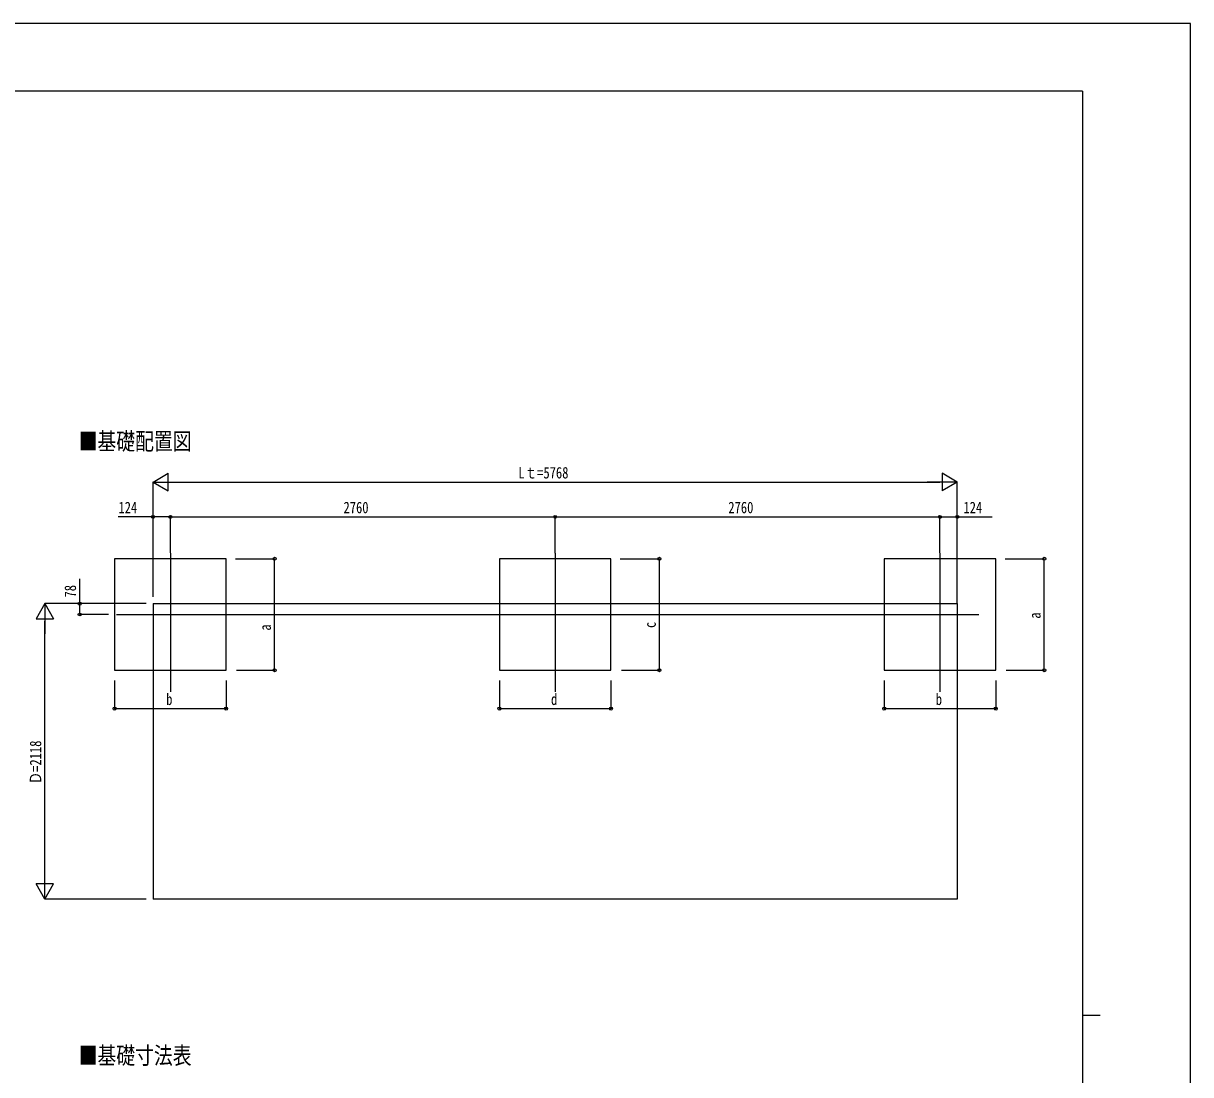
# Model space of a CAD drawing. Units: millimetres, scale not verified. Extents: x -10512 to 10512, y -7425 to 7425.
# Drawn here: x 2140 to 10512, y -114 to 7425 of the extents above; entities that cross this region are included whole.
import ezdxf
from ezdxf.enums import TextEntityAlignment as Align

# ---------------------------------------------------------------- set-up
doc = ezdxf.new("R2010")
doc.units = ezdxf.units.MM
doc.header["$LTSCALE"] = 30
for name, color, linetype in [('0-2_USER1', 3, 'Continuous'), ('0-3_YKK_12', 2, 'Continuous'), ('0-5_YKK_A1', 4, 'Continuous'), ('0-6_YKK_D', 6, 'Continuous'), ('0-7_YKK_ZWAK', 7, 'Continuous')]:
    doc.layers.add(name, color=color, linetype=linetype)
doc.styles.add('ＭＳ ゴシック', font='')
doc.styles.get('ＭＳ ゴシック').set_extended_font_data('MS Gothic')

msp = doc.modelspace()

# ---------------------------------------------------------------- linework, layer by layer
at = {"layer": '0-3_YKK_12'}
for p, q in [((3194.65, 3625.77), (3194.65, 2630.6)), ((5954.65, 3625.77), (5954.65, 2630.6)), ((8714.65, 3625.77), (8714.65, 2630.6)), ((2809.68, 3185.69), (6128.79, 3185.69)), ((5673.68, 3185.69), (8992.79, 3185.69))]:
    msp.add_line(p, q, dxfattribs=at)
at = {"layer": '0-5_YKK_A1'}
for p, q in [((3070.65, 3263.49), (8838.65, 3263.49)), ((3070.65, 3263.49), (3070.65, 1145.11)), ((8838.65, 3263.49), (8838.65, 1145.11)), ((8838.65, 1145.11), (3070.65, 1145.11))]:
    msp.add_line(p, q, dxfattribs=at)
for points in [[(2794.65, 2785.69), (3594.65, 2785.69), (3594.65, 3585.69), (2794.65, 3585.69)], [(5554.65, 2785.69), (6354.65, 2785.69), (6354.65, 3585.69), (5554.65, 3585.69)], [(8314.65, 2785.69), (9114.65, 2785.69), (9114.65, 3585.69), (8314.65, 3585.69)]]:
    msp.add_lwpolyline(points, close=True, dxfattribs=at)
at = {"layer": '0-6_YKK_D'}
for p, q in [((3070.65, 4135.69), (3178.9, 4198.19)), ((3178.9, 4073.19), (3178.9, 4198.19)), ((8838.65, 4135.69), (8730.39, 4198.19)), ((8730.39, 4198.19), (8730.39, 4073.19)), ((3070.65, 3313.49), (3070.65, 4136.69)), ((3070.65, 4135.69), (3178.9, 4073.19)), ((3070.65, 4135.69), (3287.15, 4135.69)), ((3195.65, 4135.69), (8713.65, 4135.69)), ((8838.65, 4135.69), (8622.14, 4135.69)), ((8838.65, 4135.69), (8730.39, 4073.19)), ((8838.65, 3264.49), (8838.65, 4136.69)), ((3070.65, 3313.49), (3070.65, 3886.69)), ((3194.65, 3626.77), (3194.65, 3886.69)), ((3194.65, 3626.77), (3194.65, 3886.69)), ((3194.65, 3885.69), (5954.65, 3885.69)), ((5954.65, 3625.77), (5954.65, 3886.69)), ((5954.65, 3625.77), (5954.65, 3886.69)), ((5954.65, 3885.69), (8714.65, 3885.69)), ((8714.65, 3626.77), (8714.65, 3886.69)), ((8714.65, 3626.77), (8714.65, 3886.69)), ((8838.65, 3313.49), (8838.65, 3886.69)), ((3661.8, 3585.69), (3943.75, 3585.69)), ((3942.75, 2785.69), (3942.75, 3585.69)), ((6421.8, 3585.69), (6703.75, 3585.69)), ((6702.75, 2785.69), (6702.75, 3585.69)), ((9181.8, 3585.69), (9463.75, 3585.69)), ((9462.75, 2785.69), (9462.75, 3585.69)), ((2294.65, 3263.49), (2232.15, 3155.23)), ((3020.65, 3263.49), (2293.65, 3263.49)), ((2294.65, 3263.49), (2357.15, 3155.23)), ((2294.65, 3263.49), (2294.65, 3046.98)), ((3020.65, 3263.49), (2543.65, 3263.49)), ((2752.2, 3185.69), (2543.65, 3185.69)), ((2232.15, 3155.23), (2357.15, 3155.23)), ((2294.65, 1270.11), (2294.65, 3138.49)), ((3669.65, 2785.69), (3943.75, 2785.69)), ((6429.65, 2785.69), (6703.75, 2785.69)), ((9189.65, 2785.69), (9463.75, 2785.69)), ((2794.65, 2711.49), (2794.65, 2509.69)), ((3594.65, 2711.67), (3594.65, 2509.69)), ((5554.65, 2711.49), (5554.65, 2509.69)), ((6354.65, 2711.67), (6354.65, 2509.69)), ((8314.65, 2711.49), (8314.65, 2509.69)), ((9114.65, 2711.67), (9114.65, 2509.69)), ((2794.65, 2510.69), (3594.65, 2510.69)), ((5554.65, 2510.69), (6354.65, 2510.69)), ((8314.65, 2510.69), (9114.65, 2510.69)), ((2294.65, 1145.11), (2294.65, 1361.61)), ((2294.65, 1145.11), (2232.15, 1253.36)), ((2357.15, 1253.36), (2232.15, 1253.36)), ((2294.65, 1145.11), (2357.15, 1253.36)), ((3020.65, 1145.11), (2293.65, 1145.11))]:
    msp.add_line(p, q, dxfattribs=at)
for points in [[(3194.65, 3885.69), (3070.65, 3885.69), (2820.81, 3885.69)], [(8714.65, 3885.69), (8838.65, 3885.69), (9088.48, 3885.69)], [(2544.65, 3185.69), (2544.65, 3263.49), (2544.65, 3441.32)]]:
    msp.add_lwpolyline(points, dxfattribs=at)
for centre in [(3070.65, 3885.69), (3194.65, 3885.69), (3194.65, 3885.69), (5954.65, 3885.69), (5954.65, 3885.69), (8714.65, 3885.69), (8714.65, 3885.69), (8838.65, 3885.69), (3942.75, 3585.69), (6702.75, 3585.69), (9462.75, 3585.69), (2544.65, 3263.49), (2544.65, 3185.69), (3942.75, 2785.69), (6702.75, 2785.69), (9462.75, 2785.69), (2794.65, 2510.69), (3594.65, 2510.69), (5554.65, 2510.69), (6354.65, 2510.69), (8314.65, 2510.69), (9114.65, 2510.69)]:
    msp.add_circle(centre, 10.62, dxfattribs=at)
at = {"layer": '0-7_YKK_ZWAK'}
for p, q in [((9737.55, 6937.5), (-9762.45, 6937.5)), ((9737.55, 6937.5), (9737.55, -6312.5)), ((9737.55, 312.5), (9862.55, 312.5))]:
    msp.add_line(p, q, dxfattribs=at)
msp.add_lwpolyline([(-10512.5, -7425), (10512.5, -7425), (10512.5, 7425), (-10512.5, 7425)], close=True, dxfattribs=at)

# ---------------------------------------------------------------- texts
at = {"layer": '0-2_USER1', "style": 'ＭＳ ゴシック', "width": 0.8}
for s, p in [('■基礎配置図', (2536.94, 4328.93)), ('■基礎寸法表', (2536.94, -75.34))]:
    msp.add_text(s, height=123.7, dxfattribs=at).set_placement(p, align=Align.BOTTOM_LEFT)
at = {"layer": '0-6_YKK_D', "style": 'ＭＳ ゴシック', "width": 0.8}
for s, p in [('Lｔ=5768', (5690.65, 4136.69)), ('124', (2822.48, 3887.35)), ('2760', (4436.65, 3887.35)), ('2760', (7196.65, 3887.35)), ('124', (8882.81, 3887.35)), ('b', (3164.65, 2512.02)), ('d', (5924.65, 2512.02)), ('b', (8684.65, 2512.02))]:
    msp.add_text(s, height=82.48, dxfattribs=at).set_placement(p, align=Align.BOTTOM_LEFT)
for s, p in [('78', (2542.98, 3307.65)), ('a', (9461.09, 3155.69)), ('a', (3941.09, 3070.17)), ('c', (6701.09, 3088.72)), ('Ｄ=2118', (2293.65, 1967.3))]:
    msp.add_text(s, height=82.48, rotation=90, dxfattribs=at).set_placement(p, align=Align.BOTTOM_LEFT)

doc.saveas('drawing.dxf')
